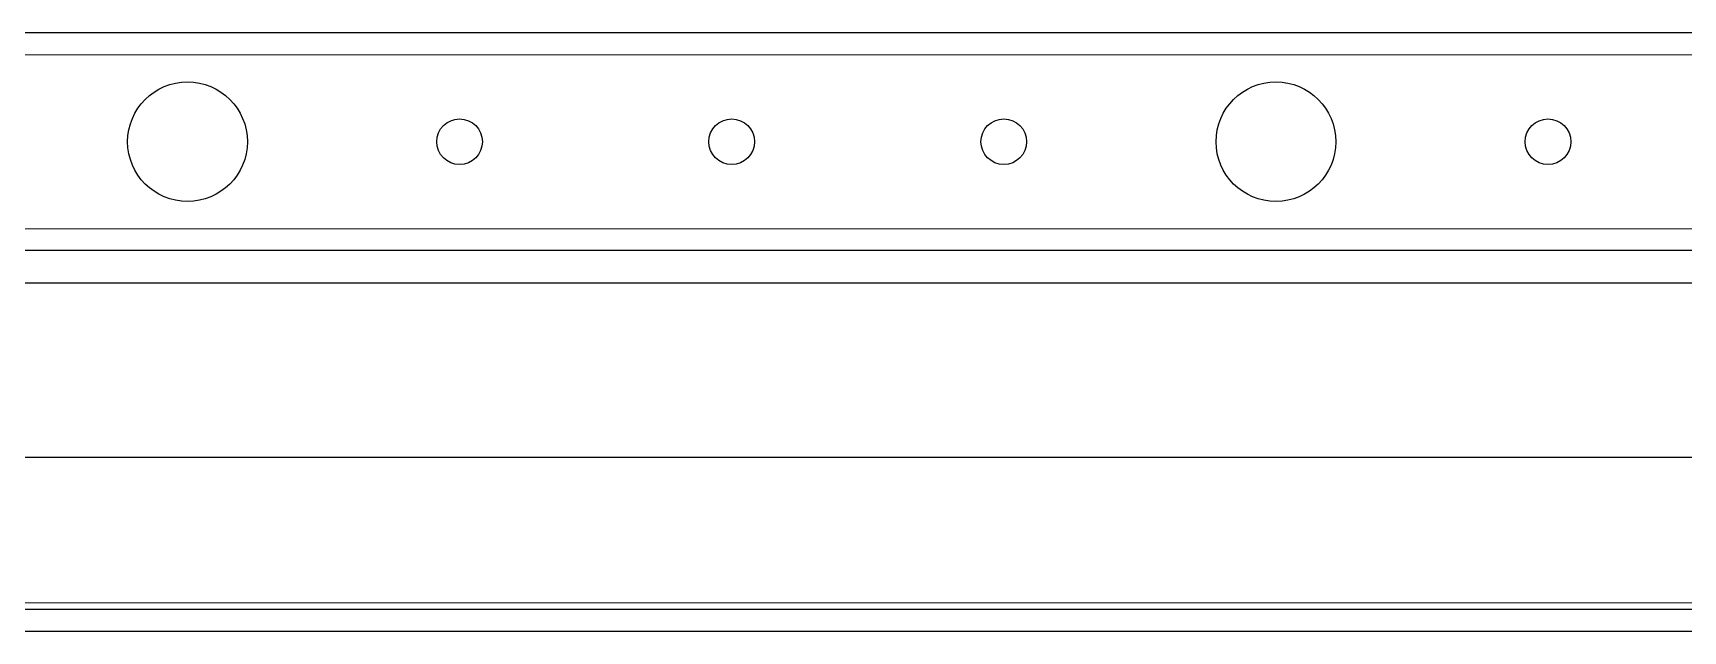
# Model space of a CAD drawing. Header units: millimetres. Extents: x -317 to 1498, y -422 to 1043.
# Drawn here: x 1039.4 to 1191, y -277.2 to -222.2 of the extents above; entities that cross this region are included whole.
import ezdxf

# ---------------------------------------------------------------- set-up
doc = ezdxf.new("R2010")
doc.units = ezdxf.units.MM

msp = doc.modelspace()

# ---------------------------------------------------------------- linework, layer by layer
at = {"color": 7, "linetype": 'Continuous', "lineweight": 25}
for p, q in [((1216.13, -222.22), (836.13, -222.22)), ((1216.13, -242.22), (836.13, -242.22)), ((1216.13, -245.22), (809.63, -245.22)), ((809.63, -261.22), (1297.63, -261.22)), ((758.93, -275.22), (1348.33, -275.22)), ((758.93, -277.22), (1348.33, -277.22))]:
    msp.add_line(p, q, dxfattribs=at)
at = {"color": 8, "linetype": 'Continuous', "lineweight": 18}
for p, q in [((1216.13, -224.22), (836.13, -224.22)), ((1216.13, -240.22), (836.13, -240.22)), ((1244.66, -274.62), (862.6, -274.62))]:
    msp.add_line(p, q, dxfattribs=at)
at = {"color": 7, "linetype": 'Continuous', "lineweight": 25}
for centre, radius in [((1053.63, -232.22), 5.5), ((1153.63, -232.22), 5.5), ((1078.63, -232.22), 2.1), ((1103.63, -232.22), 2.1), ((1128.63, -232.22), 2.1), ((1178.63, -232.22), 2.1)]:
    msp.add_circle(centre, radius, dxfattribs=at)

doc.saveas('drawing.dxf')
